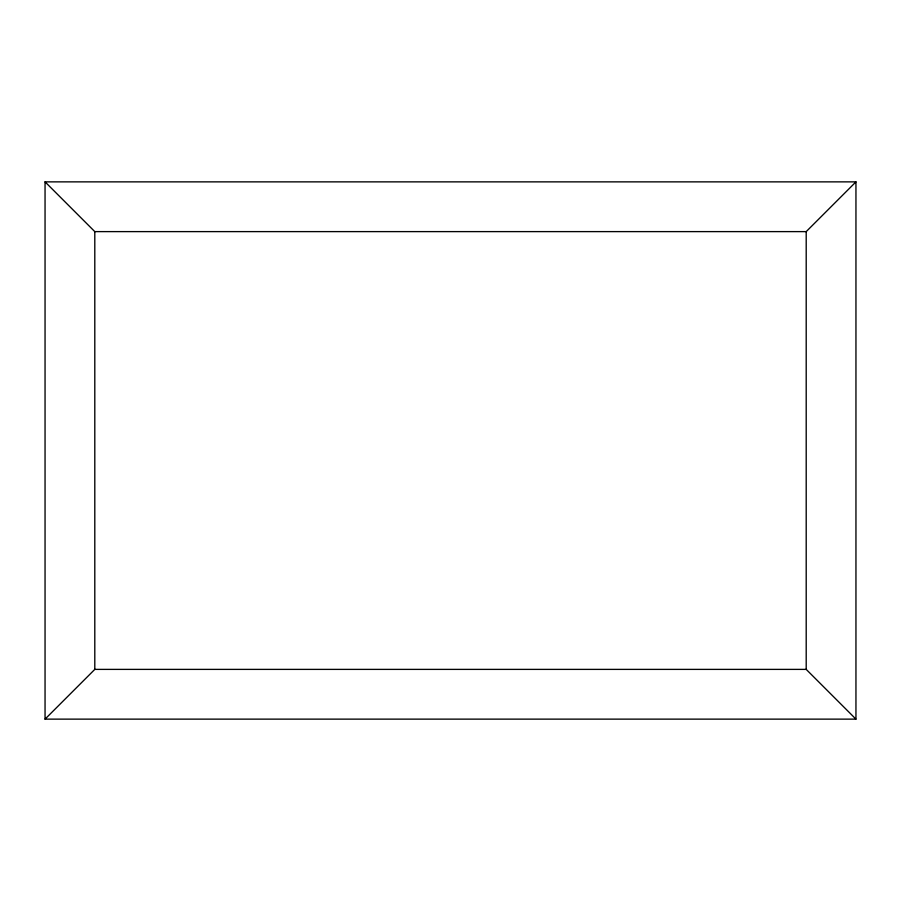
<?xml version="1.0" encoding="UTF-8"?>
<svg xmlns="http://www.w3.org/2000/svg" width="901" height="901" viewBox="0 0 901 901"><rect width="100%" height="100%" fill="white"/><g stroke="black" fill="none" stroke-linecap="round" stroke-linejoin="round"><path stroke-width="1.35" d="M45.05 719.133L94.796 669.387L806.204 669.387L855.95 719.133L855.95 181.867L45.05 181.867L45.05 719.133L855.95 719.133M45.05 181.867L94.796 231.613L806.204 231.613L855.95 181.867M806.204 231.613L806.204 669.387M94.796 231.613L94.796 669.387"/></g></svg>
